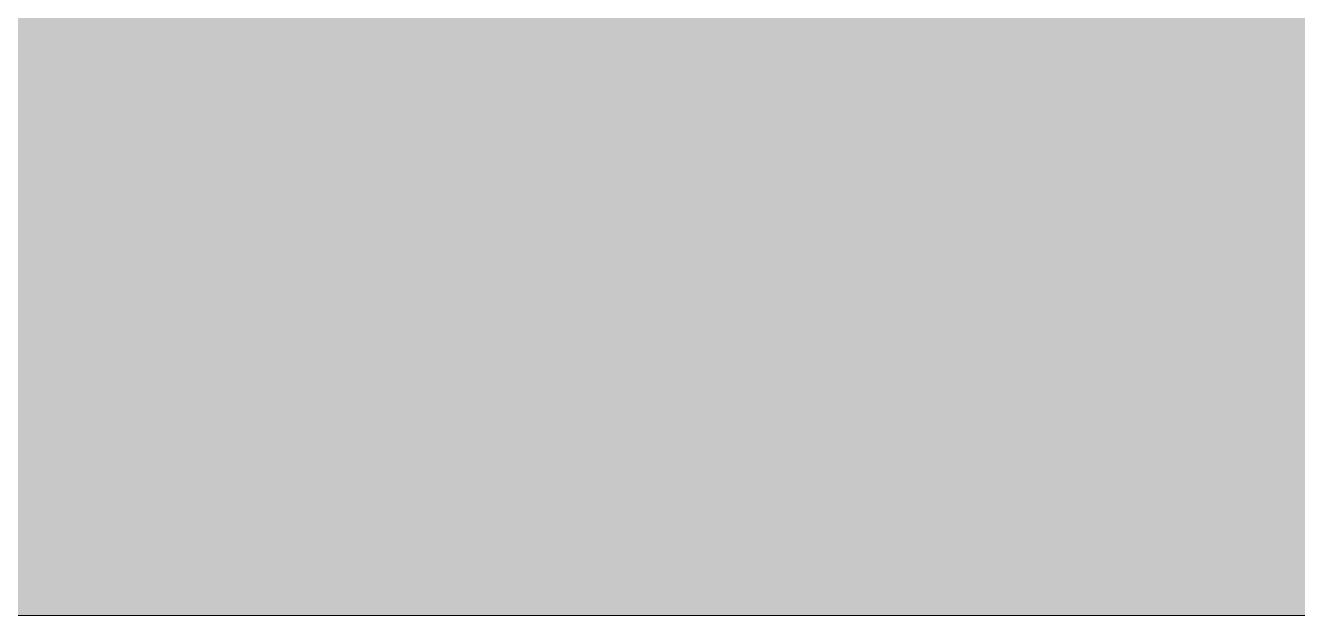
# Model space of a CAD drawing. Header units: millimetres. Extents: x 3633 to 4233, y 3223 to 4074.
# Drawn here: x 3724 to 3805.7, y 3223.1 to 3260.9 of the extents above; entities that cross this region are included whole.
import ezdxf

# ---------------------------------------------------------------- set-up
doc = ezdxf.new("R2010")
doc.units = ezdxf.units.MM
doc.layers.add('GREEN', color=7, linetype='Continuous', true_color=0x007f00)
doc.layers.add('GSCOLORFILL', color=7, linetype='Continuous', lineweight=0)

# ---------------------------------------------------------------- blocks, each defined once
blk = doc.blocks.new('MR-GM-32-6')
at = {"layer": 'GREEN', "true_color": 0x007f00}
blk.add_hatch(color=96, dxfattribs=at).paths.add_polyline_path([(-249.905, 10), (249.995, 10, 0.414214), (289.995, 50), (289.995, 200, 0.414214), (249.995, 240), (-250.005, 240, 0.414214), (-290.005, 200), (-290.005, 50, 0.414214), (-250.005, 10), (-250.005, 20, -0.414214), (-280.005, 50), (-280.005, 200, -0.414214), (-250.005, 230), (249.995, 230, -0.414214), (279.995, 200), (279.995, 50, -0.414214), (249.995, 20), (-249.905, 20)])
at = {"layer": 'GSCOLORFILL', "true_color": 0xf5f5f5, "transparency": 33554687}
blk.add_hatch(color=7, dxfattribs=at).paths.add_polyline_path([(-250.005, 0), (249.995, 0, 0.414214), (299.995, 50), (299.995, 200, 0.414214), (249.995, 250), (-250.005, 250, 0.414214), (-300.005, 200), (-300.005, 50, 0.414214)])
at = {"layer": 'GSCOLORFILL', "color": 4}
blk.add_lwpolyline([(249.995, 250.5, -0.414214), (299.995, 200.5), (300, 50, -0.414214), (250, 0), (-250, 0, -0.414214), (-300, 50), (-300.005, 200.5, -0.414214), (-250.005, 250.5)], format="xyb", dxfattribs=at)

msp = doc.modelspace()

# ---------------------------------------------------------------- block references
msp.add_blockref('MR-GM-32-6', (3932.511, 3223.067))

doc.saveas('drawing.dxf')
